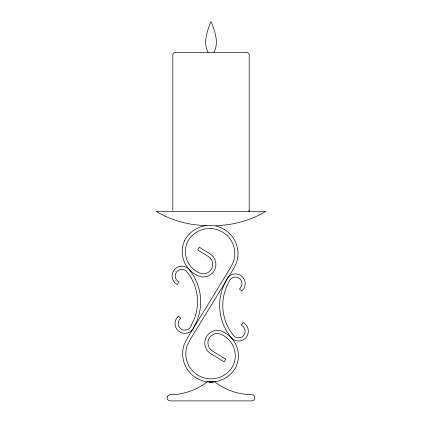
<?xml version="1.0" encoding="UTF-8"?>
<svg xmlns="http://www.w3.org/2000/svg" width="422" height="422" viewBox="0 0 422 422"><rect width="100%" height="100%" fill="white"/><g stroke="black" fill="none" stroke-linecap="round" stroke-linejoin="round"><path stroke-width="0.63" d="M210.731 21.86C207.213 31.608 202.813 42.29 208.088 52.434M213.928 52.434C219.203 42.29 214.803 31.608 211.285 21.86M174.592 52.613L173.421 53.188L172.83 54.617L172.83 210.409M215.774 225.548C233.276 225.285 250.668 220.384 265.733 211.475L156.267 211.475C171.332 220.384 188.724 225.285 206.226 225.548M174.856 52.592L247.144 52.592M209.344 382.031L212.656 382.031M247.408 52.613L248.753 53.388L249.17 54.617L249.17 211.422M249.17 210.409A2.026 2.026 0 0 1 248.753 211.638M167.159 396.949C166.611 398.859 168.204 400.937 170.193 400.9L251.807 400.9C255.837 401.053 255.837 394.47 251.807 394.623C238.509 394.633 225.285 390.07 214.824 381.863L207.176 381.863C199.326 388.003 189.937 392.138 180.11 393.795C176.18 395.657 169.391 392.26 167.159 396.949M184.746 240.26L183.464 243.52A26.38 26.38 0 0 0 196.852 275.202L199.738 276.484A12.57 12.57 0 0 0 212.43 255.779L209.961 253.78L199.274 247.229L197.633 249.908L208.141 256.349L210.13 257.958A9.405 9.405 0 0 1 200.64 273.445L198.282 272.401A23.247 23.247 0 0 1 186.455 244.48L187.521 241.78A25.146 25.146 0 0 1 219.793 230.644A25.146 25.146 0 0 1 233.424 261.941L230.264 268.134L187.621 337.721L184.214 344.41A28.306 28.306 0 0 0 199.548 379.647A28.306 28.306 0 0 0 235.882 367.135L237.159 363.875A26.386 26.386 0 0 0 231.815 338.365L230.069 336.123A50.471 50.471 0 0 1 223.95 284.987L227.289 278.161A9.812 9.812 0 0 1 240.814 275.487A9.812 9.812 0 0 1 243.658 288.975L241.795 291.064L239.453 288.98L240.983 287.255A6.631 6.631 0 0 0 239.063 278.135A6.631 6.631 0 0 0 229.921 279.95L226.82 286.258A47.359 47.359 0 0 0 232.601 334.261L233.988 336.049A6.631 6.631 0 0 0 243.309 335.806A6.631 6.631 0 0 0 243.177 326.486L241.3 325.14L243.13 322.587L245.404 324.217A9.812 9.812 0 0 1 245.599 338.006A9.812 9.812 0 0 1 231.815 338.365A26.349 26.349 0 0 0 223.771 332.193L220.885 330.911A12.57 12.57 0 0 0 208.199 351.616L210.668 353.615L224.135 361.87L225.775 359.196L212.482 351.046L210.494 349.437A9.405 9.405 0 0 1 219.989 333.944L222.341 334.994A23.247 23.247 0 0 1 234.168 362.915L233.102 365.616A25.146 25.146 0 0 1 200.83 376.751A25.146 25.146 0 0 1 187.199 345.454L190.364 339.256L233.007 269.669L236.415 262.985A28.306 28.306 0 0 0 221.075 227.748A28.306 28.306 0 0 0 184.746 240.26M191.287 325.193L190.29 327.293A6.631 6.631 0 0 1 181.143 329.07A6.631 6.631 0 0 1 179.255 319.939L180.79 318.225L178.453 316.131L176.586 318.214A9.812 9.812 0 0 0 179.382 331.713A9.812 9.812 0 0 0 192.917 329.086L196.283 322.276A50.471 50.471 0 0 0 190.348 271.114L188.608 268.867A9.812 9.812 0 0 0 174.824 269.178A9.812 9.812 0 0 0 174.966 282.962L177.235 284.602L179.076 282.054L177.203 280.709A6.631 6.631 0 0 1 177.108 271.383A6.631 6.631 0 0 1 186.424 271.177L187.811 272.965A47.359 47.359 0 0 1 193.418 320.994L191.287 325.193"/></g></svg>
